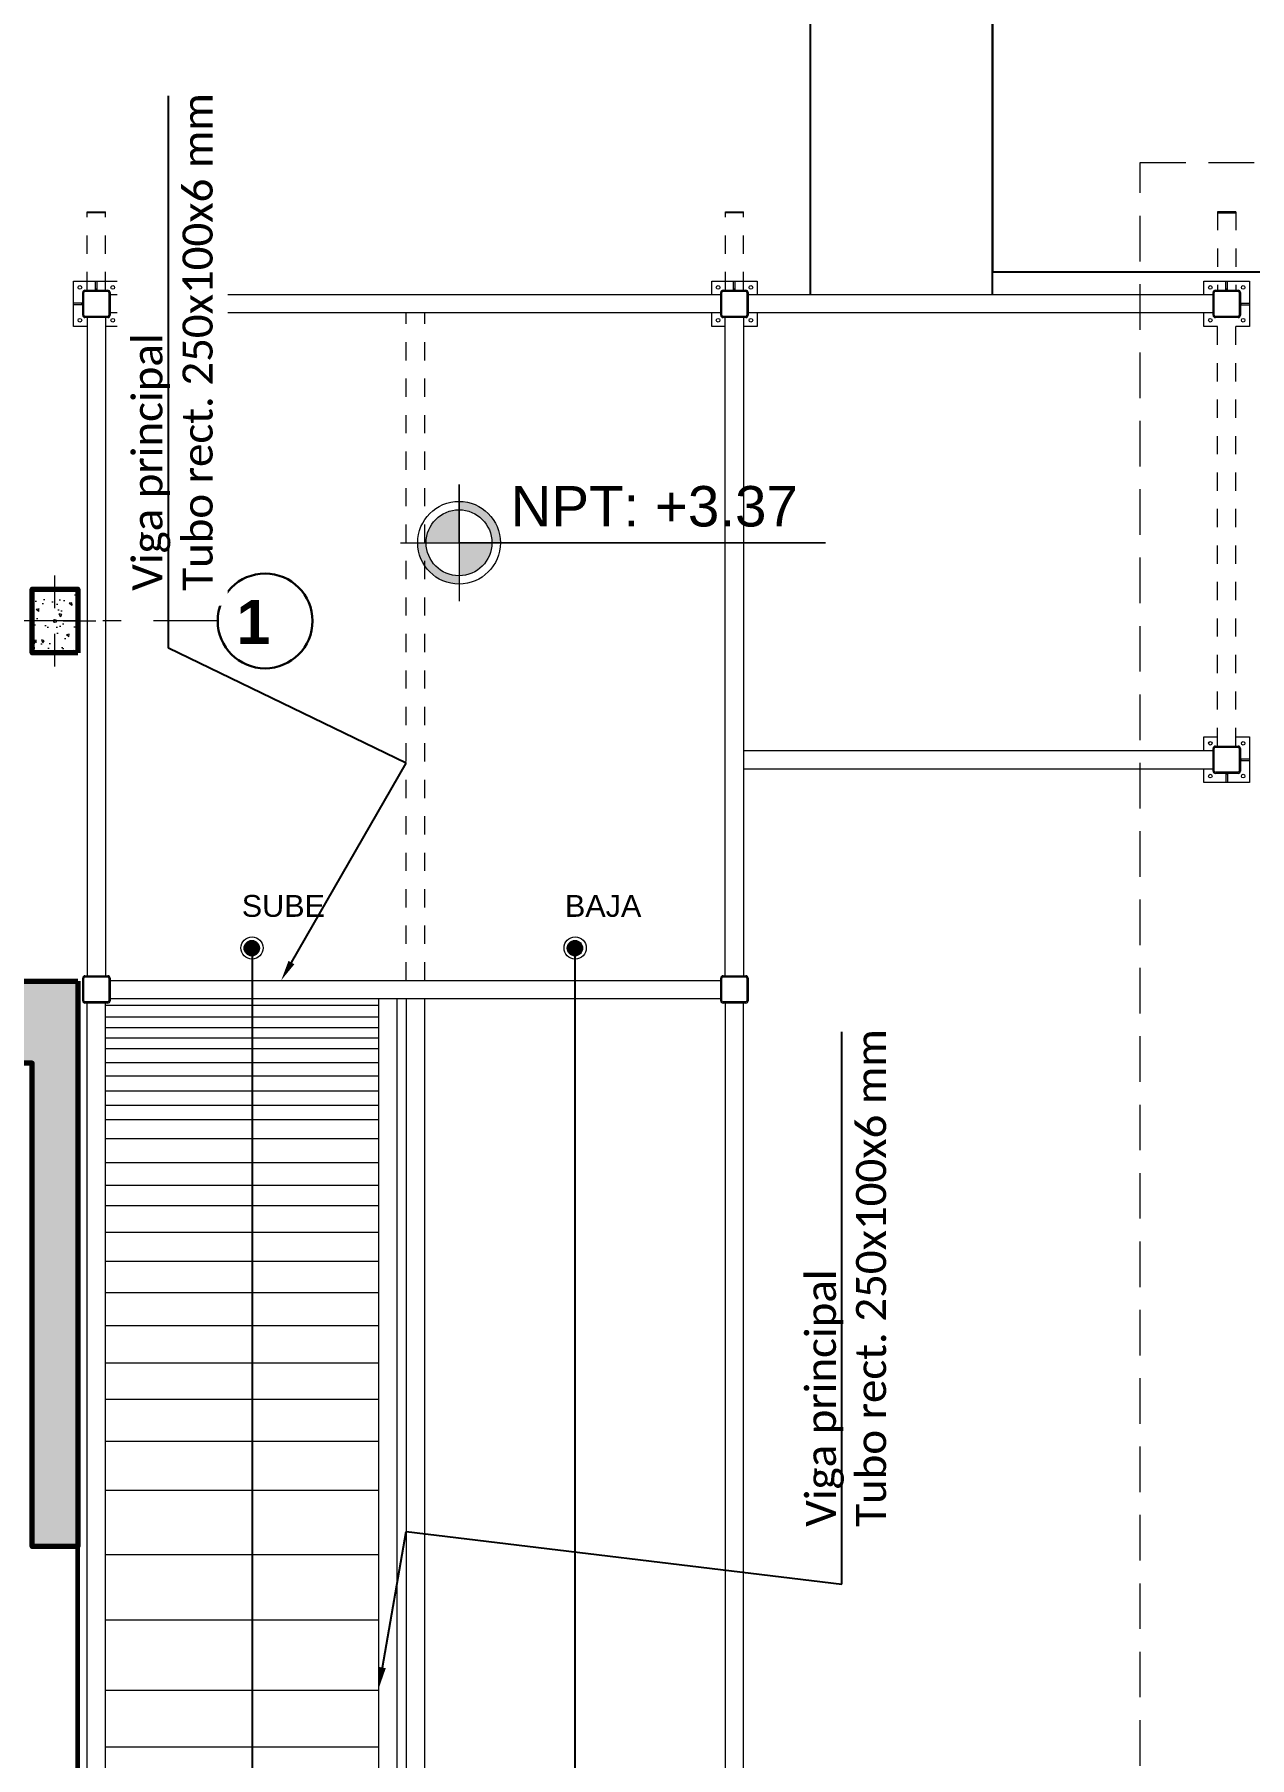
# Model space of a CAD drawing. Header units: metres. Extents: x 28 to 239, y -1 to 113.
# Drawn here: x 86.6 to 93.27, y 39.84 to 49.29 of the extents above; entities that cross this region are included whole.
import ezdxf
from ezdxf import colors
from ezdxf.entities.mleader import LeaderData, LeaderLine
from ezdxf.enums import TextEntityAlignment as Align
from ezdxf.math import Vec2, Vec3

# ---------------------------------------------------------------- set-up
doc = ezdxf.new("R2010")
doc.units = ezdxf.units.M
for name, pattern in [('DASHED2', [0.375, 0.25, -0.125]), ('Dot & Dashed', [0.670278, 0.352778, -0.176389, 0, -0.141111]), ('HIDDEN2', [0.1875, 0.125, -0.0625])]:
    doc.linetypes.add(name, pattern=pattern)
for name, color, linetype, lineweight in [('COLUMNAS 50', 32, 'Continuous', 70), ('Cotas varias El', 253, 'Continuous', 13), ('Equipamiento SR', 23, 'Continuous', 0), ('GRAFO 0 BLANCO', 7, 'Continuous', 0), ('GRAFO 4', 7, 'Continuous', 30), ('GRAFO00', 7, 'Continuous', 0), ('GRAFO01', 7, 'Continuous', 0), ('MK-DIRECTRICES', 7, 'Continuous', 9), ('MK-LINEAS GENERALES', 7, 'Continuous', 0), ('Muros el', 144, 'Continuous', 60), ('proyecciones', 1, 'DASHED2', 5), ('TEXTO 100', 7, 'Continuous', 20)]:
    doc.layers.add(name, color=color, linetype=linetype, lineweight=lineweight)
doc.layers.add('Structural - Combined_Pen_No__161', color=7, linetype='Continuous', lineweight=13, true_color=0x6a6a6a)
doc.styles.add('DIRECTRICES NOMBRES', font='calibril.ttf')
doc.styles.add('GENERATED_STYLE_1', font='arialbd.ttf')
doc.styles.add('GENERATED_STYLE_2', font='arial.ttf')
doc.styles.add('JOS', font='arial.ttf', dxfattribs={"height": 1})

# ---------------------------------------------------------------- blocks, each defined once
blk = doc.blocks.new('columna pasillos')
at = {"layer": 'GRAFO 0 BLANCO'}
h = blk.add_hatch(dxfattribs=at)
h.set_pattern_fill('AR-CONC', color=256, scale=0.024, angle=-90)
h.set_pattern_definition([(320, (0, 0), (-0.015060515, -0.17214244), [0.018, -0.198]), (265, (0, 0), (0.18052611, 0.03330032), [0.0144, -0.1584]), (10.45144, (-0.00126, -0.01435), (0.1654656, -0.13884213), [0.01529765, -0.16827411]), (316.1842, (0.048, -7e-10), (-0.03972463, -0.25613792), [0.027, -0.297]), (6.63563, (0.0447, -0.02134), (0.23378846, -0.22431887), [0.02294648, -0.2524113]), (261.18416, (0.048, -7e-10), (0.23378846, -0.22431887), [0.0216, -0.2376]), (291, (0.036, -0.024), (-0.096628536, -0.14325769), [0.018, -0.198]), (236, (0.036, -0.024), (0.17403601, -0.05839568), [0.0144, -0.1584]), (341.45144, (0.02795, -0.03594), (0.07740747, -0.20165337), [0.01529765, -0.16827411]), (307.5, (0, 0), (0.079894525, -0.002918366), [0, -0.15648, 0, -0.1608, 0, -0.159]), (277.5, (0, 0), (0.09465881, -0.06313669), [0, -0.09168, 0, -0.15288, 0, -0.0606]), (237.5, (7e-10, 0.05352), (-0.005413171, -0.128117385), [0, -0.06, 0, -0.1872, 0, -0.2484]), (227.5, (1e-09, 0.07752), (0.024025194, -0.13996468), [0, -0.078, 0, -0.12432, 0, -0.1764])])
h.paths.add_polyline_path([(-235.5347, 35.024), (-235.7847, 35.024), (-235.7847, 34.674), (-235.5347, 34.674)])
h.paths.add_polyline_path([(-235.651, 34.849, -1), (-235.6684, 34.849, -1)], flags=16)
at = {"layer": 'COLUMNAS 50', "color": 1, "linetype": 'Continuous', "lineweight": 9}
for p, q in [((-235.6597, 35.099), (-235.6597, 34.919)), ((-235.7047, 34.849), (-235.8847, 34.849)), ((-235.6597, 34.779), (-235.6597, 34.599)), ((-235.6147, 34.849), (-235.4347, 34.849))]:
    blk.add_line(p, q, dxfattribs=at)
at = {"layer": 'COLUMNAS 50', "linetype": 'Continuous'}
blk.add_lwpolyline([(-235.7847, 35.024), (-235.5347, 35.024), (-235.5347, 34.674), (-235.7847, 34.674)], close=True, dxfattribs=at)
at = {"layer": 'COLUMNAS 50', "color": 1, "linetype": 'Continuous', "lineweight": 9}
blk.add_circle((-235.6597, 34.849), 0.00871, dxfattribs=at)
blk.add_point((-235.6597, 34.849), dxfattribs=at)

msp = doc.modelspace()

# ---------------------------------------------------------------- hatches: boundary and pattern name
at = {"layer": 'GRAFO 0 BLANCO', "true_color": 0x939598}
h = msp.add_hatch(color=252, dxfattribs=at)
h.dxf.hatch_style = 1
h.paths.add_polyline_path([(85.9894, 43.6491), (86.5894, 43.6491), (86.5894, 40.9991), (86.8394, 40.9991), (86.8394, 44.0991), (85.9894, 44.0991)])
at = {"layer": 'MK-LINEAS GENERALES', "linetype": 'Continuous'}
h = msp.add_hatch(dxfattribs=at)
h.set_pattern_fill('ANSI32', scale=0.075, angle=90, style=0)
h.set_pattern_definition([(135, (76.5328, -70.6178), (-0.5051394, -0.5051394), []), (135, (76.5328, -70.28106), (-0.5051394, -0.5051394), [])])
edge = h.paths.add_edge_path(flags=0)
edge.add_arc((90.5037, 47.8756), 0.0126, 360, 450)
edge.add_line((90.5037, 47.8882), (90.3789, 47.8882))
edge.add_arc((90.3789, 47.8756), 0.0126, 90, 180)
edge.add_line((90.3663, 47.8756), (90.3663, 47.7508))
edge.add_arc((90.3789, 47.7508), 0.0126, 180, 270)
edge.add_line((90.3789, 47.7382), (90.5037, 47.7382))
edge.add_arc((90.5037, 47.7508), 0.0126, 270, 360)
edge.add_line((90.5163, 47.7508), (90.5163, 47.8756))
edge = h.paths.add_edge_path(flags=0)
edge.add_line((90.3726, 47.7508), (90.3726, 47.8756))
edge.add_arc((90.3789, 47.8756), 0.0063, 90, 180, ccw=False)
edge.add_line((90.3789, 47.8819), (90.5037, 47.8819))
edge.add_arc((90.5037, 47.8756), 0.0063, 360, 450, ccw=False)
edge.add_line((90.51, 47.8756), (90.51, 47.7508))
edge.add_arc((90.5037, 47.7508), 0.0063, 270, 360, ccw=False)
edge.add_line((90.5037, 47.7445), (90.3789, 47.7445))
edge.add_arc((90.3789, 47.7508), 0.0063, 180, 270, ccw=False)
at = {"layer": 'TEXTO 100', "ltscale": 1.3}
h = msp.add_hatch(color=7, dxfattribs=at)
edge = h.paths.add_edge_path()
edge.add_line((89.1112, 46.5031), (88.9305, 46.5031))
edge.add_line((88.9305, 46.5031), (88.9305, 46.3224))
edge.add_arc((88.9305, 46.5031), 0.1806, 270, 360)
edge = h.paths.add_edge_path()
edge.add_arc((88.9305, 46.5031), 0.1806, 90, 180)
edge.add_line((88.7499, 46.5031), (88.9305, 46.5031))
edge.add_line((88.9305, 46.5031), (88.9305, 46.6837))
edge = h.paths.add_edge_path()
edge.add_line((88.9305, 46.7298), (88.9305, 46.6837))
edge.add_arc((88.9305, 46.5031), 0.1806, 0, 90, ccw=False)
edge.add_line((89.1112, 46.5031), (89.1573, 46.5031))
edge.add_arc((88.9305, 46.5031), 0.2267, 0, 90)
msp.add_hatch(color=7, dxfattribs=at).paths.add_polyline_path([(88.7499, 46.5031), (88.7038, 46.5031, 0.414214), (88.9305, 46.2763), (88.9305, 46.3224, -0.414214)])

# ---------------------------------------------------------------- linework, layer by layer
at = {"color": 9, "true_color": 0xc7c8ca}
for p, q in [((91.8571, 49.6796), (91.8571, 47.9882)), ((91.8571, 47.9882), (115.0856, 47.9882))]:
    msp.add_line(p, q, dxfattribs=at)
msp.add_lwpolyline([(91.8571, 47.8631), (91.8571, 49.4796), (90.8571, 49.4796), (90.8571, 47.8631)])
at = {"layer": 'COLUMNAS 50', "linetype": 'Continuous'}
msp.add_lwpolyline([(86.8394, 44.0991), (86.8394, 40.9991), (86.5894, 40.9991), (86.5894, 43.6491), (85.9894, 43.6491), (85.9894, 44.0991)], close=True, dxfattribs=at)
at = {"layer": 'Cotas varias El', "linetype": 'Dot & Dashed'}
msp.add_line((87.6069, 46.0741), (86.6144, 46.0741), dxfattribs=at)
at = {"layer": 'GRAFO 0 BLANCO', "color": 251, "true_color": 0x636466}
msp.add_line((86.9913, 39.8996), (88.4913, 39.8996), dxfattribs=at)
at = {"layer": 'GRAFO 4', "linetype": 'Continuous'}
msp.add_circle((87.8669, 46.0741), 0.26, dxfattribs=at)
at = {"layer": 'GRAFO00', "color": 252, "linetype": 'DASHED2', "lineweight": 0}
msp.add_lwpolyline([(92.6664, 48.5882), (133.8084, 48.5882), (133.8084, 38.2963), (92.6664, 38.2963)], close=True, dxfattribs=at)
at = {"layer": 'MK-LINEAS GENERALES', "color": 7, "linetype": 'Continuous'}
for p, q in [((86.8163, 47.6882), (86.8163, 47.9382)), ((86.8163, 47.9382), (87.0663, 47.9382)), ((86.9368, 47.8882), (86.9368, 47.9382)), ((86.9458, 47.8882), (86.9458, 47.9382)), ((87.0663, 47.9382), (87.0663, 47.8632)), ((90.3163, 47.8632), (90.3163, 47.9382)), ((90.3163, 47.9382), (90.5663, 47.9382)), ((90.4368, 47.8882), (90.4368, 47.9382)), ((90.4458, 47.8882), (90.4458, 47.9382)), ((90.5663, 47.9382), (90.5663, 47.8634)), ((93.0163, 47.9382), (93.2663, 47.9382)), ((93.0163, 47.8634), (93.0163, 47.9382)), ((93.1368, 47.8882), (93.1368, 47.9382)), ((93.1458, 47.8882), (93.1458, 47.9382)), ((93.2663, 47.9382), (93.2663, 47.6882)), ((86.8663, 47.8177), (86.8163, 47.8177)), ((86.8613, 47.8087), (86.8613, 47.8177)), ((86.8663, 47.7508), (86.8663, 47.8756)), ((86.8726, 47.7508), (86.8726, 47.8756)), ((86.8789, 47.8882), (87.0037, 47.8882)), ((86.8789, 47.8819), (87.0037, 47.8819)), ((86.9458, 47.8932), (86.9368, 47.8932)), ((86.9458, 47.8882), (86.9368, 47.8882)), ((87.01, 47.8756), (87.01, 47.7508)), ((87.0163, 47.8756), (87.0163, 47.7508)), ((90.3663, 47.8632), (87.0163, 47.8632)), ((90.3663, 47.7508), (90.3663, 47.8756)), ((90.3726, 47.7508), (90.3726, 47.8756)), ((90.3789, 47.8882), (90.5037, 47.8882)), ((90.3789, 47.8819), (90.5037, 47.8819)), ((90.4458, 47.8932), (90.4368, 47.8932)), ((90.4458, 47.8882), (90.4368, 47.8882)), ((90.51, 47.8756), (90.51, 47.7508)), ((90.5163, 47.8756), (90.5163, 47.7508)), ((93.0663, 47.8634), (90.5163, 47.8634)), ((93.0663, 47.8631), (90.5163, 47.8631)), ((93.0663, 47.7508), (93.0663, 47.8756)), ((93.0726, 47.7508), (93.0726, 47.8756)), ((93.0789, 47.8882), (93.2037, 47.8882)), ((93.0789, 47.8819), (93.2037, 47.8819)), ((93.1458, 47.8932), (93.1368, 47.8932)), ((93.1458, 47.8882), (93.1368, 47.8882)), ((93.21, 47.8756), (93.21, 47.7508)), ((93.2163, 47.8756), (93.2163, 47.7508)), ((93.2163, 47.8177), (93.2663, 47.8177)), ((93.2213, 47.8087), (93.2213, 47.8177)), ((86.8663, 47.8087), (86.8163, 47.8087)), ((87.0037, 47.7445), (86.8789, 47.7445)), ((87.0037, 47.7382), (86.8789, 47.7382)), ((86.8913, 47.7382), (86.8913, 44.1282)), ((86.9913, 47.7382), (86.9913, 44.1282)), ((90.3663, 47.7632), (87.0163, 47.7632)), ((87.0663, 47.7632), (87.0663, 47.6882)), ((90.3163, 47.6882), (90.3163, 47.7632)), ((90.5037, 47.7445), (90.3789, 47.7445)), ((90.5037, 47.7382), (90.3789, 47.7382)), ((90.3905, 44.1282), (90.3905, 47.7382)), ((90.4921, 44.1282), (90.4921, 47.7382)), ((93.0663, 47.7631), (90.5163, 47.7631)), ((90.5663, 47.7631), (90.5663, 47.6882)), ((93.0163, 47.6882), (93.0163, 47.7631)), ((93.2037, 47.7445), (93.0789, 47.7445)), ((93.2037, 47.7382), (93.0789, 47.7382)), ((93.2163, 47.8087), (93.2663, 47.8087)), ((86.8913, 47.6882), (86.8163, 47.6882)), ((87.0663, 47.6882), (86.9913, 47.6882)), ((90.3905, 47.6882), (90.3163, 47.6882)), ((90.5663, 47.6882), (90.4921, 47.6882)), ((93.0913, 47.6882), (93.0163, 47.6882)), ((93.2663, 47.6882), (93.1913, 47.6882)), ((90.4921, 45.3631), (93.0663, 45.3631)), ((93.0163, 45.3634), (93.0163, 45.4382)), ((93.0163, 45.4382), (93.0913, 45.4382)), ((93.0663, 45.2508), (93.0663, 45.3756)), ((93.0726, 45.2508), (93.0726, 45.3756)), ((93.0789, 45.3882), (93.2037, 45.3882)), ((93.0789, 45.3819), (93.2037, 45.3819)), ((93.1913, 45.4382), (93.2663, 45.4382)), ((93.21, 45.3756), (93.21, 45.2508)), ((93.2163, 45.3756), (93.2163, 45.2508)), ((93.2663, 45.4382), (93.2663, 45.1882)), ((90.4921, 45.2631), (93.0663, 45.2631)), ((93.0163, 45.1882), (93.0163, 45.2631)), ((93.2163, 45.3177), (93.2663, 45.3177)), ((93.2163, 45.3087), (93.2663, 45.3087)), ((93.2213, 45.3087), (93.2213, 45.3177)), ((93.2663, 45.1882), (93.0163, 45.1882)), ((93.2037, 45.2445), (93.0789, 45.2445)), ((93.2037, 45.2382), (93.0789, 45.2382)), ((93.1368, 45.2382), (93.1368, 45.1882)), ((93.1458, 45.2332), (93.1368, 45.2332)), ((93.1458, 45.2382), (93.1458, 45.1882)), ((86.8663, 43.9908), (86.8663, 44.1156)), ((86.8726, 43.9908), (86.8726, 44.1156)), ((86.8789, 44.1282), (87.0037, 44.1282)), ((86.8789, 44.1219), (87.0037, 44.1219)), ((87.01, 44.1156), (87.01, 43.9908)), ((87.0163, 44.1156), (87.0163, 43.9908)), ((87.0163, 44.1032), (90.3663, 44.1032)), ((90.3663, 43.9908), (90.3663, 44.1156)), ((90.3726, 43.9908), (90.3726, 44.1156)), ((90.3789, 44.1282), (90.5037, 44.1282)), ((90.3789, 44.1219), (90.5037, 44.1219)), ((90.51, 44.1156), (90.51, 43.9908)), ((90.5163, 44.1156), (90.5163, 43.9908)), ((87.0037, 43.9845), (86.8789, 43.9845)), ((87.0037, 43.9782), (86.8789, 43.9782)), ((86.8913, 39.1282), (86.8913, 43.9782)), ((86.9913, 39.1282), (86.9913, 43.9782)), ((87.0163, 44.0032), (90.3663, 44.0032)), ((88.4913, 39.1032), (88.4913, 44.0032)), ((88.5913, 39.1032), (88.5913, 44.0032)), ((88.6413, 44.0032), (88.6413, 39.1282)), ((88.7413, 44.0032), (88.7413, 39.1282)), ((90.5037, 43.9845), (90.3789, 43.9845)), ((90.5037, 43.9782), (90.3789, 43.9782)), ((90.3913, 39.1282), (90.3913, 43.9782)), ((90.4913, 39.1282), (90.4913, 43.9782))]:
    msp.add_line(p, q, dxfattribs=at)
for centre in [(86.8513, 47.9032), (87.0313, 47.9032), (90.3513, 47.9032), (90.5313, 47.9032), (93.0513, 47.9032), (93.2313, 47.9032), (86.8513, 47.7232), (87.0313, 47.7232), (90.3513, 47.7232), (90.5313, 47.7232), (93.0513, 47.7232), (93.2313, 47.7232), (93.0513, 45.4032), (93.2313, 45.4032), (93.0513, 45.2232), (93.2313, 45.2232)]:
    msp.add_circle(centre, 0.00992, dxfattribs=at)
for centre, radius, start, end in [((86.8789, 47.8756), 0.0126, 90, 180), ((86.8789, 47.8756), 0.0063, 90, 180), ((87.0037, 47.8756), 0.0126, 0, 90), ((87.0037, 47.8756), 0.0063, 0, 90), ((90.3789, 47.8756), 0.0126, 90, 180), ((90.3789, 47.8756), 0.0063, 90, 180), ((90.5037, 47.8756), 0.0126, 0, 90), ((90.5037, 47.8756), 0.0063, 0, 90), ((93.0789, 47.8756), 0.0126, 90, 180), ((93.0789, 47.8756), 0.0063, 90, 180), ((93.2037, 47.8756), 0.0126, 0, 90), ((93.2037, 47.8756), 0.0063, 0, 90), ((86.8789, 47.7508), 0.0126, 180, 270), ((86.8789, 47.7508), 0.0063, 180, 270), ((87.0037, 47.7508), 0.0126, 270, 0), ((87.0037, 47.7508), 0.0063, 270, 0), ((90.3789, 47.7508), 0.0126, 180, 270), ((90.3789, 47.7508), 0.0063, 180, 270), ((90.5037, 47.7508), 0.0126, 270, 0), ((90.5037, 47.7508), 0.0063, 270, 0), ((93.0789, 47.7508), 0.0126, 180, 270), ((93.0789, 47.7508), 0.0063, 180, 270), ((93.2037, 47.7508), 0.0063, 270, 0), ((93.2037, 47.7508), 0.0126, 270, 0), ((93.0789, 45.3756), 0.0126, 90, 180), ((93.0789, 45.3756), 0.0063, 90, 180), ((93.2037, 45.3756), 0.0126, 0, 90), ((93.2037, 45.3756), 0.0063, 0, 90), ((93.0789, 45.2508), 0.0126, 180, 270), ((93.0789, 45.2508), 0.0063, 180, 270), ((93.2037, 45.2508), 0.0063, 270, 0), ((93.2037, 45.2508), 0.0126, 270, 0), ((86.8789, 44.1156), 0.0126, 90, 180), ((86.8789, 44.1156), 0.0063, 90, 180), ((87.0037, 44.1156), 0.0126, 0, 90), ((87.0037, 44.1156), 0.0063, 0, 90), ((90.3789, 44.1156), 0.0126, 90, 180), ((90.3789, 44.1156), 0.0063, 90, 180), ((90.5037, 44.1156), 0.0126, 0, 90), ((90.5037, 44.1156), 0.0063, 0, 90), ((86.8789, 43.9908), 0.0126, 180, 270), ((86.8789, 43.9908), 0.0063, 180, 270), ((87.0037, 43.9908), 0.0126, 270, 0), ((87.0037, 43.9908), 0.0063, 270, 0), ((90.3789, 43.9908), 0.0126, 180, 270), ((90.3789, 43.9908), 0.0063, 180, 270), ((90.5037, 43.9908), 0.0126, 270, 0), ((90.5037, 43.9908), 0.0063, 270, 0)]:
    msp.add_arc(centre, radius, start, end, dxfattribs=at)
at = {"layer": 'Muros el', "ltscale": 0.05}
msp.add_lwpolyline([(86.8394, 37.3979), (86.8394, 40.9991)], dxfattribs=at)
at = {"layer": 'proyecciones', "linetype": 'HIDDEN2', "ltscale": 0.5}
for p, q in [((86.8913, 48.3171), (86.9913, 48.3171)), ((86.8913, 47.8882), (86.8913, 48.3171)), ((86.9913, 48.3131), (86.8913, 48.3131)), ((86.8943, 48.3131), (86.8943, 48.317)), ((86.8943, 48.317), (86.9883, 48.317)), ((86.9883, 48.3131), (86.8943, 48.3131)), ((86.9883, 48.317), (86.9883, 48.3131)), ((86.9913, 47.8882), (86.9913, 48.3171)), ((90.3913, 48.3171), (90.4913, 48.3171)), ((90.3913, 47.8882), (90.3913, 48.3171)), ((90.4913, 48.3131), (90.3913, 48.3131)), ((90.3943, 48.3131), (90.3943, 48.317)), ((90.3943, 48.317), (90.4883, 48.317)), ((90.4883, 48.3131), (90.3943, 48.3131)), ((90.4883, 48.317), (90.4883, 48.3131)), ((90.4913, 47.8882), (90.4913, 48.3171)), ((93.0913, 48.3171), (93.0913, 47.8882)), ((93.1913, 48.3171), (93.0913, 48.3171)), ((93.0913, 48.3131), (93.1913, 48.3131)), ((93.1883, 48.317), (93.0943, 48.317)), ((93.0943, 48.317), (93.0943, 48.3131)), ((93.0943, 48.3131), (93.1883, 48.3131)), ((93.1883, 48.3131), (93.1883, 48.317)), ((93.1913, 48.3171), (93.1913, 47.8882)), ((88.6405, 44.1032), (88.6405, 47.7632)), ((88.7421, 44.1032), (88.7421, 47.7632)), ((93.0913, 45.3882), (93.0913, 47.7382)), ((93.1913, 45.3882), (93.1913, 47.7382))]:
    msp.add_line(p, q, dxfattribs=at)
at = {"layer": 'TEXTO 100', "color": 7, "ltscale": 1.3}
for radius in [0.2267, 0.1806]:
    msp.add_circle((88.9305, 46.5031), radius, dxfattribs=at)

# ---------------------------------------------------------------- block references
at = {"layer": 'COLUMNAS 50', "rotation": 180}
msp.add_blockref('columna pasillos', (-148.9453, 80.9231), dxfattribs=at)

# ---------------------------------------------------------------- texts
at = {"insert": (87.8963, 45.9487), "char_height": 0.24, "attachment_point": 9, "rotation": 0, "style": 'GENERATED_STYLE_1'}
msp.add_mtext('1', dxfattribs=at)
at = {"layer": 'GRAFO01', "style": 'JOS'}
msp.add_text('NPT: +3.37', height=0.22181, rotation=0, dxfattribs=at).set_placement((89.2132, 46.5923))
at = {"layer": 'Structural - Combined_Pen_No__161', "color": 7, "style": 'GENERATED_STYLE_2'}
msp.add_attdef('BAJA', text='  9 x 0.17 = 1.53', height=0.12, rotation=0, dxfattribs=at).set_placement((89.5113, 44.5115), align=Align.MIDDLE_LEFT)

# ---------------------------------------------------------------- next in the draw order: leaders
at = {"layer": 'MK-DIRECTRICES'}
ml = msp.add_multileader_mtext('Standard', dxfattribs=at)
ml.set_content('\\A1;Viga principal\\PTubo rect. 250x100x6 mm', color=256, style='DIRECTRICES NOMBRES')
ml.set_leader_properties(color=1)
ml.build(insert=Vec2(0, 0))
ml.multileader.update_dxf_attribs({"text_left_attachment_type": 6, "text_right_attachment_type": 6, "dogleg_length": 4, "arrow_head_size": 0.1125})
ctx = ml.context
ctx.base_point, ctx.char_height, ctx.arrow_head_size, ctx.landing_gap_size, ctx.plane_origin, ctx.plane_x_axis, ctx.plane_y_axis = Vec3(91.0308, 41.0915), 0.165, 0.1125, 0.015, Vec3(82.7396, 42.4556), Vec3(0, 1), Vec3(-1, 0)
ctx.left_attachment, ctx.right_attachment = 6, 6
notes = []
notes.append((ctx, [(0, (1, 1, 0), (91.0308, 40.7915), (0, 1), 0.3, [(0, [(88.4913, 40.2237), (88.6413, 41.0809)], 0, [])])]))
ctx.mtext.insert, ctx.mtext.text_direction, ctx.mtext.rotation, ctx.mtext.width, ctx.mtext.defined_height, ctx.mtext.flow_direction = Vec3(90.8328, 41.1065), Vec3(0, 1), 1.570796, 3.080504, 0.7548, 5
ctx.mtext.has_bg_fill, ctx.mtext.bg_color, ctx.mtext.bg_scale_factor, ctx.mtext.bg_transparency, ctx.mtext.use_window_bg_color = 1, -1027028792, 1.5, 0, 1
for ctx, leaders in notes:
    for number, flags, end, landing, length, lines in leaders:
        leader = LeaderData()
        leader.index, (leader.has_last_leader_line, leader.has_dogleg_vector, leader.attachment_direction) = number, flags
        leader.last_leader_point, leader.dogleg_vector, leader.dogleg_length = Vec3(end), Vec3(landing), length
        for number, points, colour, breaks in lines:
            line = LeaderLine()
            line.index, line.vertices, line.color, line.breaks = number, Vec3.list(points), colors.encode_raw_color(colour), breaks
            leader.lines.append(line)
        ctx.leaders.append(leader)

# ---------------------------------------------------------------- next in the draw order: hatches: boundary and pattern name
at = {"layer": 'Equipamiento SR'}
msp.add_hatch(color=256, dxfattribs=at).paths.add_polyline_path([(89.5365, 44.2501, 1), (89.5962, 44.3093, 1)])
at = {"layer": 'GRAFO00'}
msp.add_hatch(color=256, dxfattribs=at).paths.add_polyline_path([(89.5959, 44.2499, 1), (89.5367, 44.3095, 1)])

# ---------------------------------------------------------------- next in the draw order: linework, layer by layer
msp.add_line((89.5663, 30.0582), (89.5677, 44.281))
at = {"layer": 'Equipamiento SR'}
msp.add_circle((89.5663, 44.2797), 0.042, dxfattribs=at)
msp.add_circle((89.5663, 44.2797), 0.042, dxfattribs=at)
at = {"layer": 'GRAFO 0 BLANCO', "color": 251, "true_color": 0x636466}
for p, q in [((86.9913, 43.9672), (88.4913, 43.9672)), ((86.9913, 43.9026), (88.4913, 43.9026)), ((86.9913, 43.8451), (88.4913, 43.8451)), ((86.9913, 43.7876), (88.4913, 43.7876)), ((86.9913, 43.7301), (88.4913, 43.7301)), ((86.9913, 43.6533), (88.4913, 43.6533)), ((86.9913, 43.5794), (88.4913, 43.5794)), ((86.9913, 43.4965), (88.4913, 43.4965)), ((86.9913, 43.4192), (88.4913, 43.4192)), ((86.9913, 43.3397), (88.4913, 43.3397)), ((86.9913, 43.2352), (88.4913, 43.2352)), ((86.9913, 43.1039), (88.4913, 43.1039)), ((86.9913, 42.9799), (88.4913, 42.9799)), ((86.9913, 42.8677), (88.4913, 42.8677)), ((86.9913, 42.7231), (88.4913, 42.7231)), ((86.9913, 42.5626), (88.4913, 42.5626)), ((86.9913, 42.3913), (88.4913, 42.3913)), ((86.9913, 42.2112), (88.4913, 42.2112)), ((86.9913, 42.006), (88.4913, 42.006)), ((86.9913, 41.8063), (88.4913, 41.8063)), ((86.9913, 41.5761), (88.4913, 41.5761)), ((86.9913, 41.3078), (88.4913, 41.3078)), ((86.9913, 40.9546), (88.4913, 40.9546)), ((86.9913, 40.596), (88.4913, 40.596)), ((86.9913, 40.2108), (88.4913, 40.2108))]:
    msp.add_line(p, q, dxfattribs=at)
at = {"layer": 'GRAFO00'}
for centre, radius in [((89.5677, 44.281), 0.061), ((89.5663, 44.2797), 0.042), ((89.5663, 44.2797), 0.042)]:
    msp.add_circle(centre, radius, dxfattribs=at)

# ---------------------------------------------------------------- next in the draw order: leaders
at = {"layer": 'MK-DIRECTRICES'}
ml = msp.add_multileader_mtext('Standard', dxfattribs=at)
ml.set_content('\\A1;Viga principal\\PTubo rect. 250x100x6 mm', color=256, style='DIRECTRICES NOMBRES')
ml.set_leader_properties(color=1)
ml.build(insert=Vec2(0, 0))
ml.multileader.update_dxf_attribs({"text_left_attachment_type": 6, "text_right_attachment_type": 6, "dogleg_length": 4, "arrow_head_size": 0.1125})
ctx = ml.context
ctx.base_point, ctx.char_height, ctx.arrow_head_size, ctx.landing_gap_size, ctx.plane_origin, ctx.plane_x_axis, ctx.plane_y_axis = Vec3(87.3369, 46.2247), 0.165, 0.1125, 0.015, Vec3(82.7396, 46.9505), Vec3(0, 1), Vec3(-1, 0)
ctx.left_attachment, ctx.right_attachment = 6, 6
notes = []
notes.append((ctx, [(0, (1, 1, 0), (87.3369, 45.9247), (0, 1), 0.3, [(0, [(87.9552, 44.1032), (88.6405, 45.2946)], 0, [])])]))
ctx.mtext.insert, ctx.mtext.text_direction, ctx.mtext.rotation, ctx.mtext.width, ctx.mtext.defined_height, ctx.mtext.flow_direction = Vec3(87.1389, 46.2397), Vec3(0, 1), 1.570796, 2.825522, 0.7548, 5
ctx.mtext.has_bg_fill, ctx.mtext.bg_color, ctx.mtext.bg_scale_factor, ctx.mtext.bg_transparency, ctx.mtext.use_window_bg_color = 1, -1027028792, 1.5, 0, 1
for ctx, leaders in notes:
    for number, flags, end, landing, length, lines in leaders:
        leader = LeaderData()
        leader.index, (leader.has_last_leader_line, leader.has_dogleg_vector, leader.attachment_direction) = number, flags
        leader.last_leader_point, leader.dogleg_vector, leader.dogleg_length = Vec3(end), Vec3(landing), length
        for number, points, colour, breaks in lines:
            line = LeaderLine()
            line.index, line.vertices, line.color, line.breaks = number, Vec3.list(points), colors.encode_raw_color(colour), breaks
            leader.lines.append(line)
        ctx.leaders.append(leader)

# ---------------------------------------------------------------- next in the draw order: hatches: boundary and pattern name
at = {"layer": 'Equipamiento SR'}
msp.add_hatch(color=256, dxfattribs=at).paths.add_polyline_path([(87.764, 44.2501, 1), (87.8237, 44.3093, 1)])
at = {"layer": 'GRAFO00'}
msp.add_hatch(color=256, dxfattribs=at).paths.add_polyline_path([(87.8234, 44.2499, 1), (87.7643, 44.3095, 1)])

# ---------------------------------------------------------------- next in the draw order: linework, layer by layer
msp.add_line((87.7952, 44.281), (87.7952, 31.0833))
at = {"layer": 'Equipamiento SR'}
msp.add_circle((87.7939, 44.2797), 0.042, dxfattribs=at)
msp.add_circle((87.7939, 44.2797), 0.042, dxfattribs=at)
at = {"layer": 'GRAFO00'}
for centre, radius in [((87.7952, 44.281), 0.061), ((87.7939, 44.2797), 0.042), ((87.7939, 44.2797), 0.042)]:
    msp.add_circle(centre, radius, dxfattribs=at)
at = {"layer": 'TEXTO 100', "color": 7, "ltscale": 1.3}
msp.add_lwpolyline([(88.6104, 46.5031), (90.9402, 46.5031), (88.9305, 46.5031), (88.9305, 46.8232), (88.9305, 46.183)], dxfattribs=at)

# ---------------------------------------------------------------- next in the draw order: texts
at = {"layer": 'Structural - Combined_Pen_No__161', "color": 7, "style": 'GENERATED_STYLE_2'}
msp.add_attdef('SUBE', text='  9 x 0.17 = 1.53', height=0.12, rotation=0, dxfattribs=at).set_placement((87.7388, 44.5115), align=Align.MIDDLE_LEFT)

doc.saveas('drawing.dxf')
